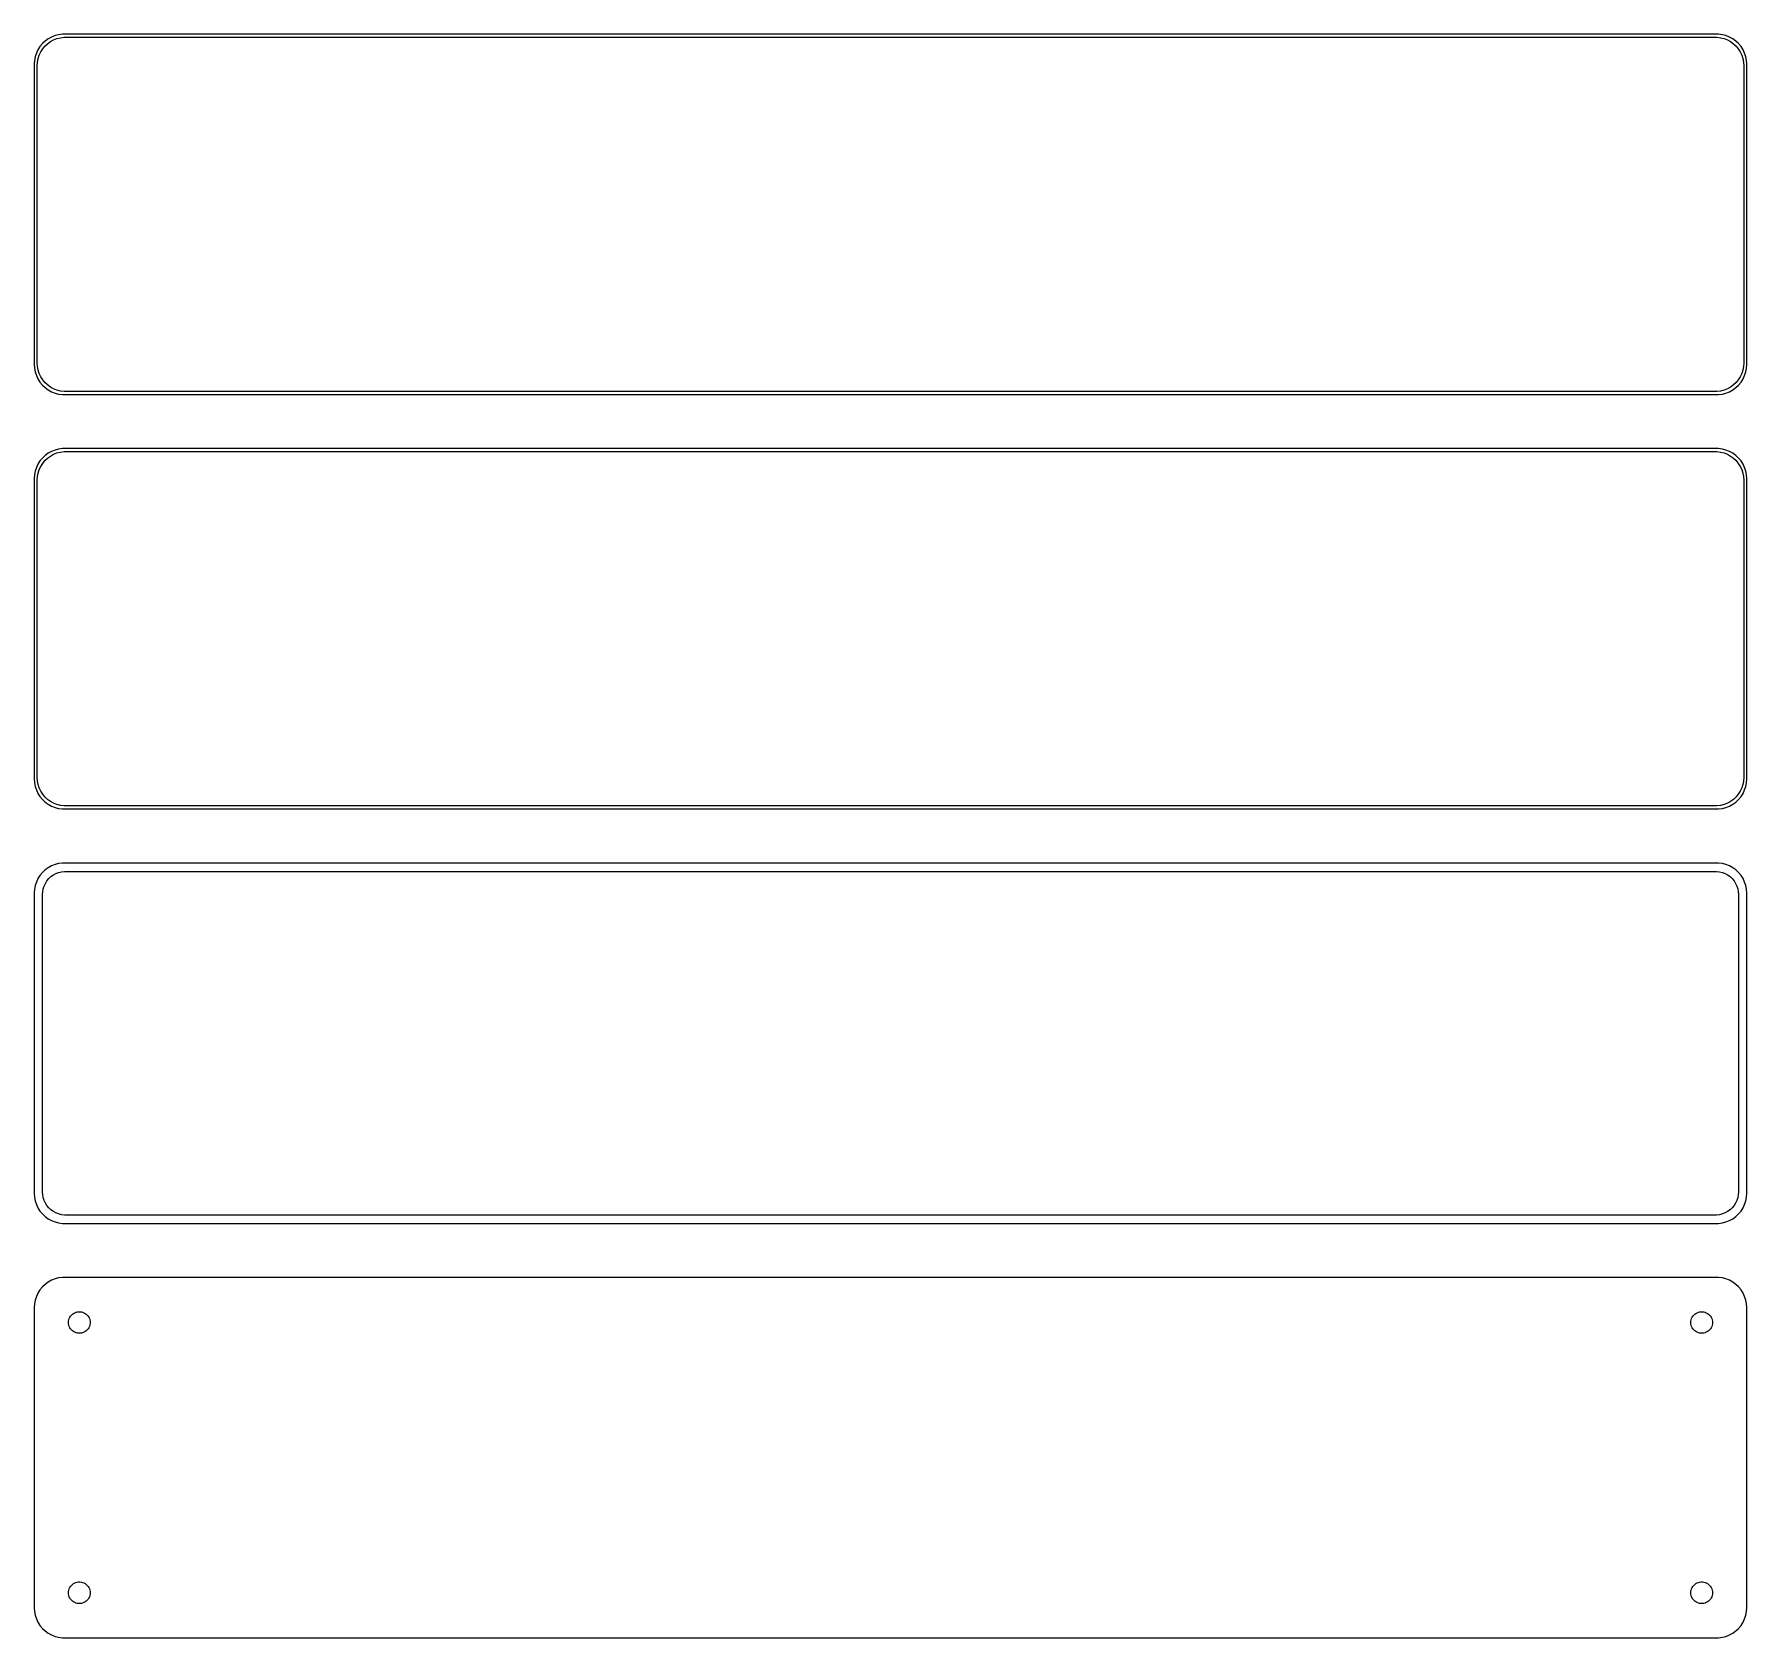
# Model space of a CAD drawing. Header units: metres. Extents: x -142 to 142, y 177 to 444.
import ezdxf

# ---------------------------------------------------------------- set-up
doc = ezdxf.new("R2010")
doc.units = ezdxf.units.M

msp = doc.modelspace()

# ---------------------------------------------------------------- linework, layer by layer
for p, q in [((-141.545, 441.939), (-141.882, 441.409)), ((-141.145, 442.423), (-141.545, 441.939)), ((-140.687, 442.853), (-141.145, 442.423)), ((-141.093, 441.542), (-140.713, 442.002)), ((-140.713, 442.002), (-140.278, 442.41)), ((-140.179, 443.222), (-140.687, 442.853)), ((-140.278, 442.41), (-139.795, 442.761)), ((-139.629, 443.524), (-140.179, 443.222)), ((-139.795, 442.761), (-139.272, 443.048)), ((-139.045, 443.755), (-139.629, 443.524)), ((-139.272, 443.048), (-138.718, 443.268)), ((-138.437, 443.911), (-139.045, 443.755)), ((-138.718, 443.268), (-138.14, 443.416)), ((-137.814, 443.99), (-138.437, 443.911)), ((-138.14, 443.416), (-137.548, 443.491)), ((137.814, 443.99), (-137.814, 443.99)), ((-137.548, 443.491), (137.548, 443.491)), ((137.548, 443.491), (138.14, 443.416)), ((138.437, 443.911), (137.814, 443.99)), ((138.14, 443.416), (138.718, 443.268)), ((139.045, 443.755), (138.437, 443.911)), ((138.718, 443.268), (139.272, 443.048)), ((139.629, 443.524), (139.045, 443.755)), ((139.272, 443.048), (139.795, 442.761)), ((140.179, 443.222), (139.629, 443.524)), ((139.795, 442.761), (140.278, 442.41)), ((140.687, 442.853), (140.179, 443.222)), ((140.278, 442.41), (140.713, 442.002)), ((141.145, 442.423), (140.687, 442.853)), ((140.713, 442.002), (141.093, 441.542)), ((141.545, 441.939), (141.145, 442.423)), ((141.882, 441.409), (141.545, 441.939)), ((-142.461, 439.627), (-142.5, 439)), ((-142.5, 439), (-142.5, 389)), ((-142.343, 440.243), (-142.461, 439.627)), ((-142.149, 440.841), (-142.343, 440.243)), ((-141.882, 441.409), (-142.149, 440.841)), ((-142, 438.75), (-141.963, 439.345)), ((-141.963, 439.345), (-141.851, 439.931)), ((-141.851, 439.931), (-141.666, 440.499)), ((-141.666, 440.499), (-141.412, 441.038)), ((-141.412, 441.038), (-141.093, 441.542)), ((141.093, 441.542), (141.412, 441.038)), ((141.412, 441.038), (141.666, 440.499)), ((141.666, 440.499), (141.851, 439.931)), ((141.851, 439.931), (141.963, 439.345)), ((142.149, 440.841), (141.882, 441.409)), ((141.963, 439.345), (142, 438.75)), ((142.343, 440.243), (142.149, 440.841)), ((142.461, 439.627), (142.343, 440.243)), ((142.5, 439), (142.461, 439.627)), ((142.5, 389), (142.5, 439)), ((-142, 389.25), (-142, 438.75)), ((142, 438.75), (142, 389.25)), ((-142.5, 389), (-142.461, 388.373)), ((-142.461, 388.373), (-142.343, 387.757)), ((-142.343, 387.757), (-142.149, 387.159)), ((-141.963, 388.655), (-142, 389.25)), ((-141.851, 388.069), (-141.963, 388.655)), ((-141.666, 387.501), (-141.851, 388.069)), ((141.851, 388.069), (141.666, 387.501)), ((141.963, 388.655), (141.851, 388.069)), ((142, 389.25), (141.963, 388.655)), ((142.149, 387.159), (142.343, 387.757)), ((142.343, 387.757), (142.461, 388.373)), ((142.461, 388.373), (142.5, 389)), ((-142.149, 387.159), (-141.882, 386.591)), ((-141.882, 386.591), (-141.545, 386.061)), ((-141.412, 386.962), (-141.666, 387.501)), ((-141.545, 386.061), (-141.145, 385.577)), ((-141.093, 386.458), (-141.412, 386.962)), ((-141.145, 385.577), (-140.687, 385.147)), ((-140.713, 385.998), (-141.093, 386.458)), ((-140.278, 385.59), (-140.713, 385.998)), ((-140.687, 385.147), (-140.179, 384.778)), ((-139.795, 385.239), (-140.278, 385.59)), ((-140.179, 384.778), (-139.629, 384.476)), ((-139.272, 384.952), (-139.795, 385.239)), ((-138.718, 384.732), (-139.272, 384.952)), ((139.272, 384.952), (138.718, 384.732)), ((139.795, 385.239), (139.272, 384.952)), ((139.629, 384.476), (140.179, 384.778)), ((140.278, 385.59), (139.795, 385.239)), ((140.179, 384.778), (140.687, 385.147)), ((140.713, 385.998), (140.278, 385.59)), ((140.687, 385.147), (141.145, 385.577)), ((141.093, 386.458), (140.713, 385.998)), ((141.412, 386.962), (141.093, 386.458)), ((141.145, 385.577), (141.545, 386.061)), ((141.666, 387.501), (141.412, 386.962)), ((141.545, 386.061), (141.882, 386.591)), ((141.882, 386.591), (142.149, 387.159)), ((-139.629, 384.476), (-139.045, 384.245)), ((-139.045, 384.245), (-138.437, 384.089)), ((-138.14, 384.584), (-138.718, 384.732)), ((-138.437, 384.089), (-137.814, 384.01)), ((-137.548, 384.509), (-138.14, 384.584)), ((-137.814, 384.01), (137.814, 384.01)), ((137.548, 384.509), (-137.548, 384.509)), ((138.14, 384.584), (137.548, 384.509)), ((137.814, 384.01), (138.437, 384.089)), ((138.718, 384.732), (138.14, 384.584)), ((138.437, 384.089), (139.045, 384.245)), ((139.045, 384.245), (139.629, 384.476)), ((-141.145, 373.423), (-141.545, 372.939)), ((-140.687, 373.853), (-141.145, 373.423)), ((-140.713, 373.002), (-140.278, 373.41)), ((-140.179, 374.222), (-140.687, 373.853)), ((-140.278, 373.41), (-139.795, 373.761)), ((-139.629, 374.524), (-140.179, 374.222)), ((-139.795, 373.761), (-139.272, 374.048)), ((-139.045, 374.755), (-139.629, 374.524)), ((-139.272, 374.048), (-138.718, 374.268)), ((-138.437, 374.911), (-139.045, 374.755)), ((-138.718, 374.268), (-138.14, 374.416)), ((-137.814, 374.99), (-138.437, 374.911)), ((-138.14, 374.416), (-137.548, 374.491)), ((137.814, 374.99), (-137.814, 374.99)), ((-137.548, 374.491), (137.548, 374.491)), ((137.548, 374.491), (138.14, 374.416)), ((138.437, 374.911), (137.814, 374.99)), ((138.14, 374.416), (138.718, 374.268)), ((139.045, 374.755), (138.437, 374.911)), ((138.718, 374.268), (139.272, 374.048)), ((139.629, 374.524), (139.045, 374.755)), ((139.272, 374.048), (139.795, 373.761)), ((140.179, 374.222), (139.629, 374.524)), ((139.795, 373.761), (140.278, 373.41)), ((140.687, 373.853), (140.179, 374.222)), ((140.278, 373.41), (140.713, 373.002)), ((141.145, 373.423), (140.687, 373.853)), ((141.545, 372.939), (141.145, 373.423)), ((-142.461, 370.627), (-142.5, 370)), ((-142.343, 371.243), (-142.461, 370.627)), ((-142.149, 371.841), (-142.343, 371.243)), ((-141.882, 372.409), (-142.149, 371.841)), ((-141.963, 370.345), (-141.851, 370.931)), ((-141.545, 372.939), (-141.882, 372.409)), ((-141.851, 370.931), (-141.666, 371.499)), ((-141.666, 371.499), (-141.412, 372.038)), ((-141.412, 372.038), (-141.093, 372.542)), ((-141.093, 372.542), (-140.713, 373.002)), ((140.713, 373.002), (141.093, 372.542)), ((141.093, 372.542), (141.412, 372.038)), ((141.412, 372.038), (141.666, 371.499)), ((141.882, 372.409), (141.545, 372.939)), ((141.666, 371.499), (141.851, 370.931)), ((141.851, 370.931), (141.963, 370.345)), ((142.149, 371.841), (141.882, 372.409)), ((142.343, 371.243), (142.149, 371.841)), ((142.461, 370.627), (142.343, 371.243)), ((142.5, 370), (142.461, 370.627)), ((-142.5, 370), (-142.5, 320)), ((-142, 369.75), (-141.963, 370.345)), ((-142, 320.25), (-142, 369.75)), ((141.963, 370.345), (142, 369.75)), ((142, 369.75), (142, 320.25)), ((142.5, 320), (142.5, 370)), ((-142.5, 320), (-142.461, 319.373)), ((-142.461, 319.373), (-142.343, 318.757)), ((-141.963, 319.655), (-142, 320.25)), ((-141.851, 319.069), (-141.963, 319.655)), ((141.963, 319.655), (141.851, 319.069)), ((142, 320.25), (141.963, 319.655)), ((142.343, 318.757), (142.461, 319.373)), ((142.461, 319.373), (142.5, 320)), ((-142.343, 318.757), (-142.149, 318.159)), ((-142.149, 318.159), (-141.882, 317.591)), ((-141.882, 317.591), (-141.545, 317.061)), ((-141.666, 318.501), (-141.851, 319.069)), ((-141.412, 317.962), (-141.666, 318.501)), ((-141.545, 317.061), (-141.145, 316.577)), ((-141.093, 317.458), (-141.412, 317.962)), ((-141.145, 316.577), (-140.687, 316.147)), ((-140.713, 316.998), (-141.093, 317.458)), ((-140.278, 316.59), (-140.713, 316.998)), ((-139.795, 316.239), (-140.278, 316.59)), ((140.278, 316.59), (139.795, 316.239)), ((140.713, 316.998), (140.278, 316.59)), ((140.687, 316.147), (141.145, 316.577)), ((141.093, 317.458), (140.713, 316.998)), ((141.412, 317.962), (141.093, 317.458)), ((141.145, 316.577), (141.545, 317.061)), ((141.666, 318.501), (141.412, 317.962)), ((141.545, 317.061), (141.882, 317.591)), ((141.851, 319.069), (141.666, 318.501)), ((141.882, 317.591), (142.149, 318.159)), ((142.149, 318.159), (142.343, 318.757)), ((-140.687, 316.147), (-140.179, 315.778)), ((-140.179, 315.778), (-139.629, 315.476)), ((-139.272, 315.952), (-139.795, 316.239)), ((-139.629, 315.476), (-139.045, 315.245)), ((-138.718, 315.732), (-139.272, 315.952)), ((-139.045, 315.245), (-138.437, 315.089)), ((-138.14, 315.584), (-138.718, 315.732)), ((-138.437, 315.089), (-137.814, 315.01)), ((-137.548, 315.509), (-138.14, 315.584)), ((-137.814, 315.01), (137.814, 315.01)), ((137.548, 315.509), (-137.548, 315.509)), ((138.14, 315.584), (137.548, 315.509)), ((137.814, 315.01), (138.437, 315.089)), ((138.718, 315.732), (138.14, 315.584)), ((138.437, 315.089), (139.045, 315.245)), ((139.272, 315.952), (138.718, 315.732)), ((139.045, 315.245), (139.629, 315.476)), ((139.795, 316.239), (139.272, 315.952)), ((139.629, 315.476), (140.179, 315.778)), ((140.179, 315.778), (140.687, 316.147)), ((-140.179, 305.222), (-140.687, 304.853)), ((-139.629, 305.524), (-140.179, 305.222)), ((-139.045, 305.755), (-139.629, 305.524)), ((-138.437, 305.911), (-139.045, 305.755)), ((-137.814, 305.99), (-138.437, 305.911)), ((137.814, 305.99), (-137.814, 305.99)), ((138.437, 305.911), (137.814, 305.99)), ((139.045, 305.755), (138.437, 305.911)), ((139.629, 305.524), (139.045, 305.755)), ((140.179, 305.222), (139.629, 305.524)), ((140.687, 304.853), (140.179, 305.222)), ((-142.343, 302.243), (-142.461, 301.627)), ((-142.149, 302.841), (-142.343, 302.243)), ((-141.882, 303.409), (-142.149, 302.841)), ((-141.545, 303.939), (-141.882, 303.409)), ((-141.145, 304.423), (-141.545, 303.939)), ((-140.687, 304.853), (-141.145, 304.423)), ((-140.998, 301.712), (-140.848, 302.174)), ((-140.848, 302.174), (-140.641, 302.614)), ((-140.641, 302.614), (-140.38, 303.024)), ((-140.38, 303.024), (-140.071, 303.399)), ((-140.071, 303.399), (-139.716, 303.731)), ((-139.716, 303.731), (-139.323, 304.017)), ((-139.323, 304.017), (-138.898, 304.251)), ((-138.898, 304.251), (-138.446, 304.43)), ((-138.446, 304.43), (-137.975, 304.551)), ((-137.975, 304.551), (-137.493, 304.612)), ((-137.493, 304.612), (137.493, 304.612)), ((137.493, 304.612), (137.975, 304.551)), ((137.975, 304.551), (138.446, 304.43)), ((138.446, 304.43), (138.898, 304.251)), ((138.898, 304.251), (139.323, 304.017)), ((139.323, 304.017), (139.716, 303.731)), ((139.716, 303.731), (140.071, 303.399)), ((140.071, 303.399), (140.38, 303.024)), ((140.38, 303.024), (140.641, 302.614)), ((140.641, 302.614), (140.848, 302.174)), ((141.145, 304.423), (140.687, 304.853)), ((140.848, 302.174), (140.998, 301.712)), ((141.545, 303.939), (141.145, 304.423)), ((141.882, 303.409), (141.545, 303.939)), ((142.149, 302.841), (141.882, 303.409)), ((142.343, 302.243), (142.149, 302.841)), ((142.461, 301.627), (142.343, 302.243)), ((-142.461, 301.627), (-142.5, 301)), ((-142.5, 301), (-142.5, 251)), ((-141.119, 300.75), (-141.089, 301.235)), ((-141.119, 251.25), (-141.119, 300.75)), ((-141.089, 301.235), (-140.998, 301.712)), ((140.998, 301.712), (141.089, 301.235)), ((141.089, 301.235), (141.119, 300.75)), ((141.119, 300.75), (141.119, 251.25)), ((142.5, 301), (142.461, 301.627)), ((142.5, 251), (142.5, 301)), ((-142.5, 251), (-142.461, 250.373)), ((-141.089, 250.765), (-141.119, 251.25)), ((141.119, 251.25), (141.089, 250.765)), ((142.461, 250.373), (142.5, 251)), ((-142.461, 250.373), (-142.343, 249.757)), ((-142.343, 249.757), (-142.149, 249.159)), ((-142.149, 249.159), (-141.882, 248.591)), ((-141.882, 248.591), (-141.545, 248.061)), ((-141.545, 248.061), (-141.145, 247.577)), ((-140.998, 250.288), (-141.089, 250.765)), ((-140.848, 249.826), (-140.998, 250.288)), ((-140.641, 249.386), (-140.848, 249.826)), ((-140.38, 248.976), (-140.641, 249.386)), ((-140.071, 248.601), (-140.38, 248.976)), ((-139.716, 248.269), (-140.071, 248.601)), ((-139.323, 247.983), (-139.716, 248.269)), ((-138.898, 247.749), (-139.323, 247.983)), ((139.323, 247.983), (138.898, 247.749)), ((139.716, 248.269), (139.323, 247.983)), ((140.071, 248.601), (139.716, 248.269)), ((140.38, 248.976), (140.071, 248.601)), ((140.641, 249.386), (140.38, 248.976)), ((140.848, 249.826), (140.641, 249.386)), ((140.998, 250.288), (140.848, 249.826)), ((141.089, 250.765), (140.998, 250.288)), ((141.145, 247.577), (141.545, 248.061)), ((141.545, 248.061), (141.882, 248.591)), ((141.882, 248.591), (142.149, 249.159)), ((142.149, 249.159), (142.343, 249.757)), ((142.343, 249.757), (142.461, 250.373)), ((-141.145, 247.577), (-140.687, 247.147)), ((-140.687, 247.147), (-140.179, 246.778)), ((-140.179, 246.778), (-139.629, 246.476)), ((-139.629, 246.476), (-139.045, 246.245)), ((-139.045, 246.245), (-138.437, 246.089)), ((-138.446, 247.57), (-138.898, 247.749)), ((-137.975, 247.449), (-138.446, 247.57)), ((-138.437, 246.089), (-137.814, 246.01)), ((-137.493, 247.388), (-137.975, 247.449)), ((-137.814, 246.01), (137.814, 246.01)), ((137.493, 247.388), (-137.493, 247.388)), ((137.975, 247.449), (137.493, 247.388)), ((137.814, 246.01), (138.437, 246.089)), ((138.446, 247.57), (137.975, 247.449)), ((138.437, 246.089), (139.045, 246.245)), ((138.898, 247.749), (138.446, 247.57)), ((139.045, 246.245), (139.629, 246.476)), ((139.629, 246.476), (140.179, 246.778)), ((140.179, 246.778), (140.687, 247.147)), ((140.687, 247.147), (141.145, 247.577)), ((-139.045, 236.755), (-139.629, 236.524)), ((-138.437, 236.911), (-139.045, 236.755)), ((-137.814, 236.99), (-138.437, 236.911)), ((137.814, 236.99), (-137.814, 236.99)), ((138.437, 236.911), (137.814, 236.99)), ((139.045, 236.755), (138.437, 236.911)), ((139.629, 236.524), (139.045, 236.755)), ((-142.149, 233.841), (-142.343, 233.243)), ((-141.882, 234.409), (-142.149, 233.841)), ((-141.545, 234.939), (-141.882, 234.409)), ((-141.145, 235.423), (-141.545, 234.939)), ((-140.687, 235.853), (-141.145, 235.423)), ((-140.179, 236.222), (-140.687, 235.853)), ((-139.629, 236.524), (-140.179, 236.222)), ((140.179, 236.222), (139.629, 236.524)), ((140.687, 235.853), (140.179, 236.222)), ((141.145, 235.423), (140.687, 235.853)), ((141.545, 234.939), (141.145, 235.423)), ((141.882, 234.409), (141.545, 234.939)), ((142.149, 233.841), (141.882, 234.409)), ((142.343, 233.243), (142.149, 233.841)), ((-142.461, 232.627), (-142.5, 232)), ((-142.5, 232), (-142.5, 182)), ((-142.343, 233.243), (-142.461, 232.627)), ((-136.312, 230.732), (-136.147, 230.887)), ((-136.147, 230.887), (-135.964, 231.02)), ((-135.964, 231.02), (-135.766, 231.129)), ((-135.766, 231.129), (-135.556, 231.212)), ((-135.556, 231.212), (-135.337, 231.268)), ((-135.337, 231.268), (-135.113, 231.296)), ((-135.113, 231.296), (-134.887, 231.296)), ((-134.887, 231.296), (-134.663, 231.268)), ((-134.663, 231.268), (-134.444, 231.212)), ((-134.444, 231.212), (-134.234, 231.129)), ((-134.234, 231.129), (-134.036, 231.02)), ((-134.036, 231.02), (-133.853, 230.887)), ((-133.853, 230.887), (-133.688, 230.732)), ((133.688, 230.732), (133.853, 230.887)), ((133.853, 230.887), (134.036, 231.02)), ((134.036, 231.02), (134.234, 231.129)), ((134.234, 231.129), (134.444, 231.212)), ((134.444, 231.212), (134.663, 231.268)), ((134.663, 231.268), (134.887, 231.296)), ((134.887, 231.296), (135.113, 231.296)), ((135.113, 231.296), (135.337, 231.268)), ((135.337, 231.268), (135.556, 231.212)), ((135.556, 231.212), (135.766, 231.129)), ((135.766, 231.129), (135.964, 231.02)), ((135.964, 231.02), (136.147, 230.887)), ((136.147, 230.887), (136.312, 230.732)), ((142.461, 232.627), (142.343, 233.243)), ((142.5, 232), (142.461, 232.627)), ((142.5, 182), (142.5, 232)), ((-136.8, 229.5), (-136.786, 229.726)), ((-136.786, 229.274), (-136.8, 229.5)), ((-136.786, 229.726), (-136.743, 229.948)), ((-136.743, 229.052), (-136.786, 229.274)), ((-136.743, 229.948), (-136.674, 230.163)), ((-136.674, 228.837), (-136.743, 229.052)), ((-136.674, 230.163), (-136.577, 230.367)), ((-136.577, 228.633), (-136.674, 228.837)), ((-136.577, 230.367), (-136.456, 230.558)), ((-136.456, 228.442), (-136.577, 228.633)), ((-136.456, 230.558), (-136.312, 230.732)), ((-136.312, 228.268), (-136.456, 228.442)), ((-136.147, 228.113), (-136.312, 228.268)), ((-135.964, 227.98), (-136.147, 228.113)), ((-133.853, 228.113), (-134.036, 227.98)), ((-133.688, 228.268), (-133.853, 228.113)), ((-133.688, 230.732), (-133.544, 230.558)), ((-133.544, 228.442), (-133.688, 228.268)), ((-133.544, 230.558), (-133.423, 230.367)), ((-133.423, 228.633), (-133.544, 228.442)), ((-133.423, 230.367), (-133.326, 230.163)), ((-133.326, 228.837), (-133.423, 228.633)), ((-133.326, 230.163), (-133.257, 229.948)), ((-133.257, 229.052), (-133.326, 228.837)), ((-133.257, 229.948), (-133.214, 229.726)), ((-133.214, 229.274), (-133.257, 229.052)), ((-133.214, 229.726), (-133.2, 229.5)), ((-133.2, 229.5), (-133.214, 229.274)), ((133.2, 229.5), (133.214, 229.726)), ((133.214, 229.274), (133.2, 229.5)), ((133.214, 229.726), (133.257, 229.948)), ((133.257, 229.052), (133.214, 229.274)), ((133.257, 229.948), (133.326, 230.163)), ((133.326, 228.837), (133.257, 229.052)), ((133.326, 230.163), (133.423, 230.367)), ((133.423, 228.633), (133.326, 228.837)), ((133.423, 230.367), (133.544, 230.558)), ((133.544, 228.442), (133.423, 228.633)), ((133.544, 230.558), (133.688, 230.732)), ((133.688, 228.268), (133.544, 228.442)), ((133.853, 228.113), (133.688, 228.268)), ((134.036, 227.98), (133.853, 228.113)), ((136.147, 228.113), (135.964, 227.98)), ((136.312, 228.268), (136.147, 228.113)), ((136.312, 230.732), (136.456, 230.558)), ((136.456, 228.442), (136.312, 228.268)), ((136.456, 230.558), (136.577, 230.367)), ((136.577, 228.633), (136.456, 228.442)), ((136.577, 230.367), (136.674, 230.163)), ((136.674, 228.837), (136.577, 228.633)), ((136.674, 230.163), (136.743, 229.948)), ((136.743, 229.052), (136.674, 228.837)), ((136.743, 229.948), (136.786, 229.726)), ((136.786, 229.274), (136.743, 229.052)), ((136.786, 229.726), (136.8, 229.5)), ((136.8, 229.5), (136.786, 229.274)), ((-135.766, 227.871), (-135.964, 227.98)), ((-135.556, 227.788), (-135.766, 227.871)), ((-135.337, 227.732), (-135.556, 227.788)), ((-135.113, 227.704), (-135.337, 227.732)), ((-134.887, 227.704), (-135.113, 227.704)), ((-134.663, 227.732), (-134.887, 227.704)), ((-134.444, 227.788), (-134.663, 227.732)), ((-134.234, 227.871), (-134.444, 227.788)), ((-134.036, 227.98), (-134.234, 227.871)), ((134.234, 227.871), (134.036, 227.98)), ((134.444, 227.788), (134.234, 227.871)), ((134.663, 227.732), (134.444, 227.788)), ((134.887, 227.704), (134.663, 227.732)), ((135.113, 227.704), (134.887, 227.704)), ((135.337, 227.732), (135.113, 227.704)), ((135.556, 227.788), (135.337, 227.732)), ((135.766, 227.871), (135.556, 227.788)), ((135.964, 227.98), (135.766, 227.871)), ((-136.674, 185.163), (-136.577, 185.367)), ((-136.577, 185.367), (-136.456, 185.558)), ((-136.456, 185.558), (-136.312, 185.732)), ((-136.312, 185.732), (-136.147, 185.887)), ((-136.147, 185.887), (-135.964, 186.02)), ((-135.964, 186.02), (-135.766, 186.129)), ((-135.766, 186.129), (-135.556, 186.212)), ((-135.556, 186.212), (-135.337, 186.268)), ((-135.337, 186.268), (-135.113, 186.296)), ((-135.113, 186.296), (-134.887, 186.296)), ((-134.887, 186.296), (-134.663, 186.268)), ((-134.663, 186.268), (-134.444, 186.212)), ((-134.444, 186.212), (-134.234, 186.129)), ((-134.234, 186.129), (-134.036, 186.02)), ((-134.036, 186.02), (-133.853, 185.887)), ((-133.853, 185.887), (-133.688, 185.732)), ((-133.688, 185.732), (-133.544, 185.558)), ((-133.544, 185.558), (-133.423, 185.367)), ((-133.423, 185.367), (-133.326, 185.163)), ((133.326, 185.163), (133.423, 185.367)), ((133.423, 185.367), (133.544, 185.558)), ((133.544, 185.558), (133.688, 185.732)), ((133.688, 185.732), (133.853, 185.887)), ((133.853, 185.887), (134.036, 186.02)), ((134.036, 186.02), (134.234, 186.129)), ((134.234, 186.129), (134.444, 186.212)), ((134.444, 186.212), (134.663, 186.268)), ((134.663, 186.268), (134.887, 186.296)), ((134.887, 186.296), (135.113, 186.296)), ((135.113, 186.296), (135.337, 186.268)), ((135.337, 186.268), (135.556, 186.212)), ((135.556, 186.212), (135.766, 186.129)), ((135.766, 186.129), (135.964, 186.02)), ((135.964, 186.02), (136.147, 185.887)), ((136.147, 185.887), (136.312, 185.732)), ((136.312, 185.732), (136.456, 185.558)), ((136.456, 185.558), (136.577, 185.367)), ((136.577, 185.367), (136.674, 185.163)), ((-136.8, 184.5), (-136.786, 184.726)), ((-136.786, 184.274), (-136.8, 184.5)), ((-136.786, 184.726), (-136.743, 184.948)), ((-136.743, 184.052), (-136.786, 184.274)), ((-136.743, 184.948), (-136.674, 185.163)), ((-136.674, 183.837), (-136.743, 184.052)), ((-136.577, 183.633), (-136.674, 183.837)), ((-136.456, 183.442), (-136.577, 183.633)), ((-136.312, 183.268), (-136.456, 183.442)), ((-136.147, 183.113), (-136.312, 183.268)), ((-135.964, 182.98), (-136.147, 183.113)), ((-135.766, 182.871), (-135.964, 182.98)), ((-135.556, 182.788), (-135.766, 182.871)), ((-135.337, 182.732), (-135.556, 182.788)), ((-135.113, 182.704), (-135.337, 182.732)), ((-134.887, 182.704), (-135.113, 182.704)), ((-134.663, 182.732), (-134.887, 182.704)), ((-134.444, 182.788), (-134.663, 182.732)), ((-134.234, 182.871), (-134.444, 182.788)), ((-134.036, 182.98), (-134.234, 182.871)), ((-133.853, 183.113), (-134.036, 182.98)), ((-133.688, 183.268), (-133.853, 183.113)), ((-133.544, 183.442), (-133.688, 183.268)), ((-133.423, 183.633), (-133.544, 183.442)), ((-133.326, 183.837), (-133.423, 183.633)), ((-133.326, 185.163), (-133.257, 184.948)), ((-133.257, 184.052), (-133.326, 183.837)), ((-133.257, 184.948), (-133.214, 184.726)), ((-133.214, 184.274), (-133.257, 184.052)), ((-133.214, 184.726), (-133.2, 184.5)), ((-133.2, 184.5), (-133.214, 184.274)), ((133.2, 184.5), (133.214, 184.726)), ((133.214, 184.274), (133.2, 184.5)), ((133.214, 184.726), (133.257, 184.948)), ((133.257, 184.052), (133.214, 184.274)), ((133.257, 184.948), (133.326, 185.163)), ((133.326, 183.837), (133.257, 184.052)), ((133.423, 183.633), (133.326, 183.837)), ((133.544, 183.442), (133.423, 183.633)), ((133.688, 183.268), (133.544, 183.442)), ((133.853, 183.113), (133.688, 183.268)), ((134.036, 182.98), (133.853, 183.113)), ((134.234, 182.871), (134.036, 182.98)), ((134.444, 182.788), (134.234, 182.871)), ((134.663, 182.732), (134.444, 182.788)), ((134.887, 182.704), (134.663, 182.732)), ((135.113, 182.704), (134.887, 182.704)), ((135.337, 182.732), (135.113, 182.704)), ((135.556, 182.788), (135.337, 182.732)), ((135.766, 182.871), (135.556, 182.788)), ((135.964, 182.98), (135.766, 182.871)), ((136.147, 183.113), (135.964, 182.98)), ((136.312, 183.268), (136.147, 183.113)), ((136.456, 183.442), (136.312, 183.268)), ((136.577, 183.633), (136.456, 183.442)), ((136.674, 183.837), (136.577, 183.633)), ((136.674, 185.163), (136.743, 184.948)), ((136.743, 184.052), (136.674, 183.837)), ((136.743, 184.948), (136.786, 184.726)), ((136.786, 184.274), (136.743, 184.052)), ((136.786, 184.726), (136.8, 184.5)), ((136.8, 184.5), (136.786, 184.274)), ((-142.5, 182), (-142.461, 181.373)), ((-142.461, 181.373), (-142.343, 180.757)), ((-142.343, 180.757), (-142.149, 180.159)), ((-142.149, 180.159), (-141.882, 179.591)), ((-141.882, 179.591), (-141.545, 179.061)), ((141.545, 179.061), (141.882, 179.591)), ((141.882, 179.591), (142.149, 180.159)), ((142.149, 180.159), (142.343, 180.757)), ((142.343, 180.757), (142.461, 181.373)), ((142.461, 181.373), (142.5, 182)), ((-141.545, 179.061), (-141.145, 178.577)), ((-141.145, 178.577), (-140.687, 178.147)), ((-140.687, 178.147), (-140.179, 177.778)), ((-140.179, 177.778), (-139.629, 177.476)), ((-139.629, 177.476), (-139.045, 177.245)), ((-139.045, 177.245), (-138.437, 177.089)), ((-138.437, 177.089), (-137.814, 177.01)), ((-137.814, 177.01), (137.814, 177.01)), ((137.814, 177.01), (138.437, 177.089)), ((138.437, 177.089), (139.045, 177.245)), ((139.045, 177.245), (139.629, 177.476)), ((139.629, 177.476), (140.179, 177.778)), ((140.179, 177.778), (140.687, 178.147)), ((140.687, 178.147), (141.145, 178.577)), ((141.145, 178.577), (141.545, 179.061))]:
    msp.add_line(p, q)

doc.saveas('drawing.dxf')
